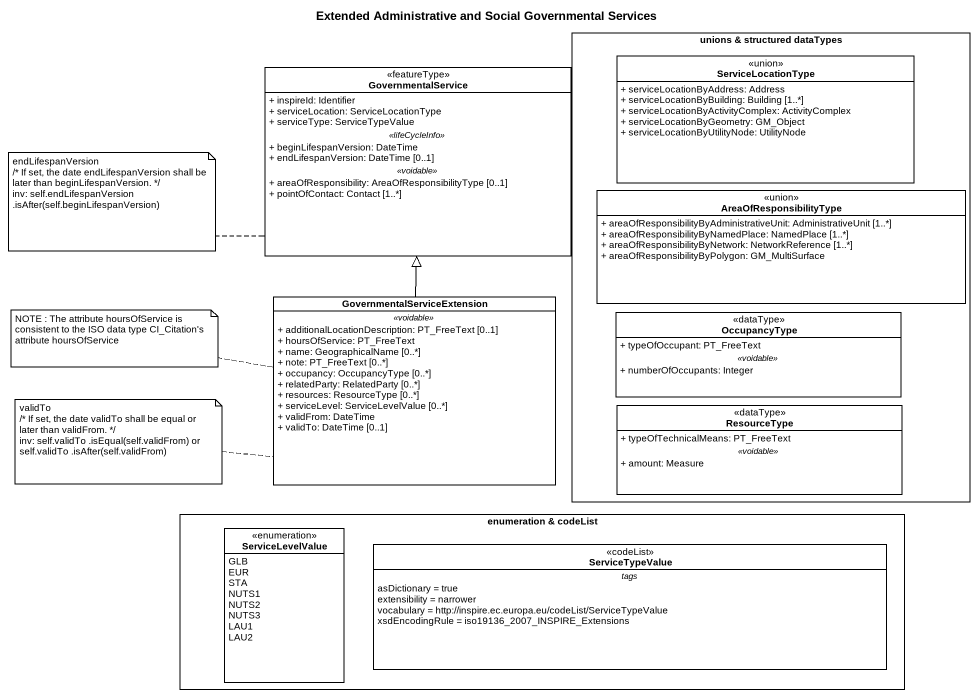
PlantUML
@startuml
title Extended Administrative and Social Governmental Services
hide circle
hide empty members
skinparam classAttributeIconSize 0
rectangle "unions & structured dataTypes" as unions_structured_dataTypes {
  class ServiceLocationType <<union>> {
    + serviceLocationByAddress: Address
    + serviceLocationByBuilding: Building [1..*]
    + serviceLocationByActivityComplex: ActivityComplex
    + serviceLocationByGeometry: GM_Object
    + serviceLocationByUtilityNode: UtilityNode
  }
  class AreaOfResponsibilityType <<union>> {
    + areaOfResponsibilityByAdministrativeUnit: AdministrativeUnit [1..*]
    + areaOfResponsibilityByNamedPlace: NamedPlace [1..*]
    + areaOfResponsibilityByNetwork: NetworkReference [1..*]
    + areaOfResponsibilityByPolygon: GM_MultiSurface
  }
  class OccupancyType <<dataType>> {
    + typeOfOccupant: PT_FreeText
    .. <<voidable>> ..
    + numberOfOccupants: Integer
  }
  class ResourceType <<dataType>> {
    + typeOfTechnicalMeans: PT_FreeText
    .. <<voidable>> ..
    + amount: Measure
  }
}
class GovernmentalService <<featureType>> {
  + inspireId: Identifier
  + serviceLocation: ServiceLocationType
  + serviceType: ServiceTypeValue
  .. <<lifeCycleInfo>> ..
  + beginLifespanVersion: DateTime
  + endLifespanVersion: DateTime [0..1]
  .. <<voidable>> ..
  + areaOfResponsibility: AreaOfResponsibilityType [0..1]
  + pointOfContact: Contact [1..*]
}
class GovernmentalServiceExtension {
  .. <<voidable>> ..
  + additionalLocationDescription: PT_FreeText [0..1]
  + hoursOfService: PT_FreeText
  + name: GeographicalName [0..*]
  + note: PT_FreeText [0..*]
  + occupancy: OccupancyType [0..*]
  + relatedParty: RelatedParty [0..*]
  + resources: ResourceType [0..*]
  + serviceLevel: ServiceLevelValue [0..*]
  + validFrom: DateTime
  + validTo: DateTime [0..1]
}
rectangle "enumeration & codeList" as enumeration_codeList {
  enum ServiceLevelValue {
    GLB
    EUR
    STA
    NUTS1
    NUTS2
    NUTS3
    LAU1
    LAU2
  }
  class ServiceTypeValue <<codeList>> {
    -- tags --
    asDictionary = true
    extensibility = narrower
    vocabulary = http://inspire.ec.europa.eu/codeList/ServiceTypeValue
    xsdEncodingRule = iso19136_2007_INSPIRE_Extensions
  }
}
GovernmentalServiceExtension -up-|> GovernmentalService
note left of GovernmentalService
  endLifespanVersion
  /* If set, the date endLifespanVersion shall be later than beginLifespanVersion. */
  inv: self.endLifespanVersion .isAfter(self.beginLifespanVersion)
end note
note left of GovernmentalServiceExtension : NOTE : The attribute hoursOfService is consistent to the ISO data type CI_Citation's attribute hoursOfService
note left of GovernmentalServiceExtension
  validTo
  /* If set, the date validTo shall be equal or later than validFrom. */
  inv: self.validTo .isEqual(self.validFrom) or self.validTo .isAfter(self.validFrom)
end note
@enduml
